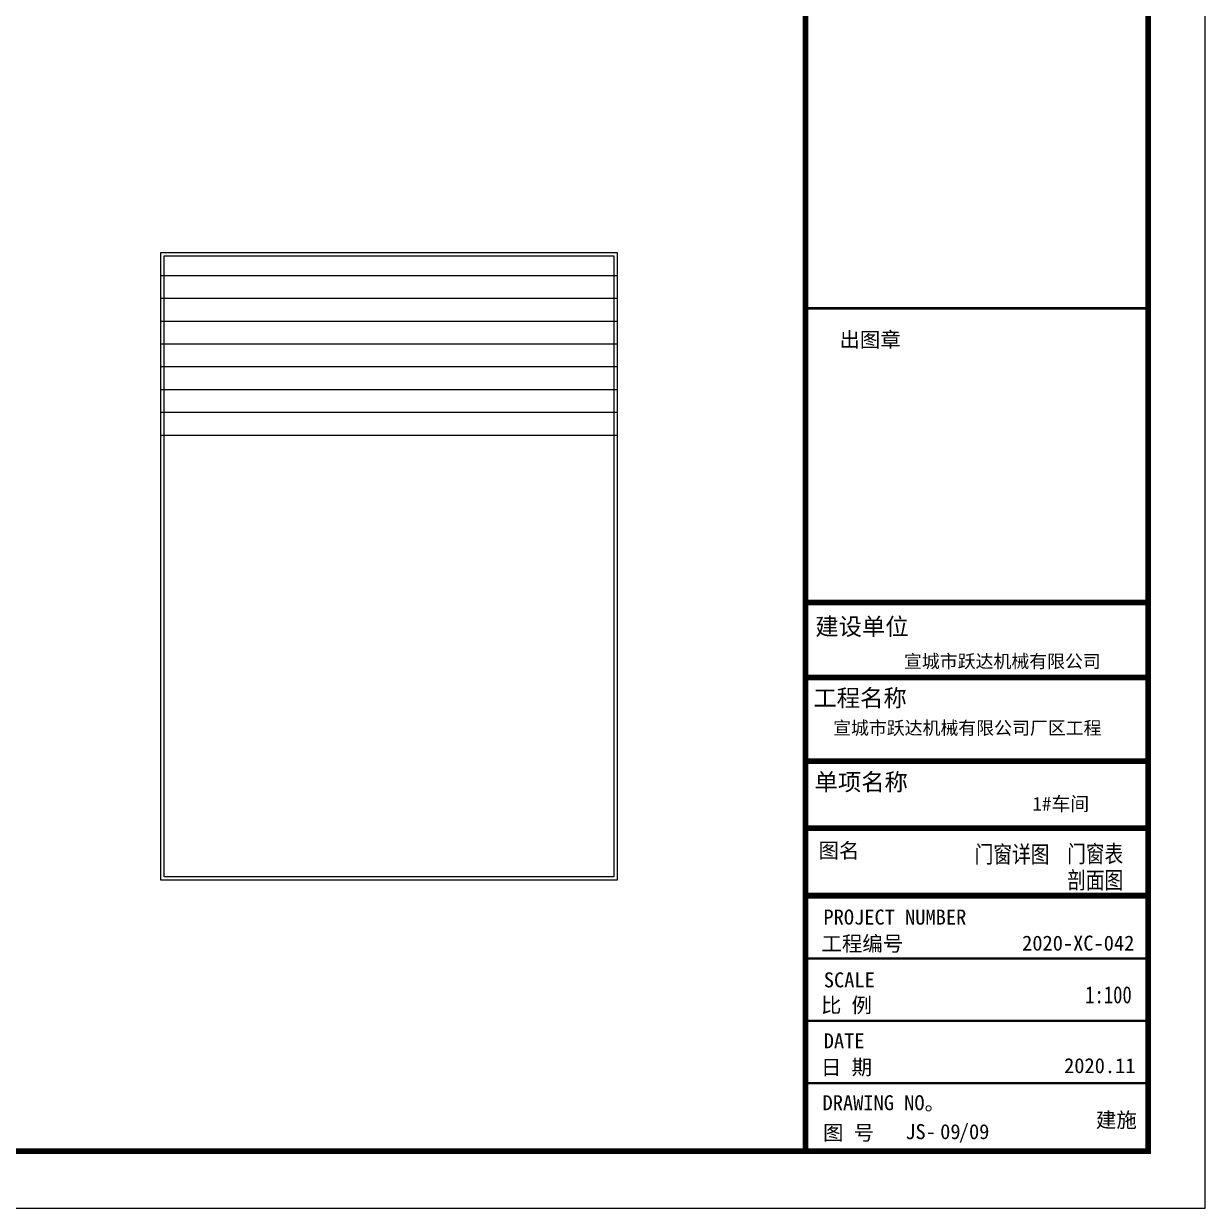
# Model space of a CAD drawing. Extents: x 185245 to 2288779, y -19957 to 815000.
# Drawn here: x 2016583 to 2037298, y 324963 to 345725 of the extents above; entities that cross this region are included whole.
import ezdxf

# ---------------------------------------------------------------- set-up
doc = ezdxf.new("R2010")
doc.units = 0
doc.header["$LTSCALE"] = 1000
doc.header["$MEASUREMENT"] = 0
for name, color, linetype in [('PUB_TAB', 7, 'Continuous'), ('PUB_TITLE', 4, 'Continuous'), ('TEXT', 7, 'Continuous'), ('图框', 4, 'Continuous')]:
    doc.layers.add(name, color=color, linetype=linetype)
doc.styles.add('-黑体', font='simhei.ttf', dxfattribs={"width": 0.8})
doc.styles.add('宋体', font='')
doc.styles.add('黑体', font='simhei.ttf')
doc.styles.get('宋体').set_extended_font_data('NSimSun')

# ---------------------------------------------------------------- blocks, each defined once
blk = doc.blocks.new('fdsfdsfa')
at = {"color": 4}
for points in [[(215767, 32238), (219767, 32238), (219767, 26738), (215767, 26738)], [(215797, 32208), (219737, 32208), (219737, 26768), (215797, 26768)]]:
    blk.add_lwpolyline(points, close=True, dxfattribs=at)
for points in [[(215767, 32238), (219767, 32238)], [(215767, 32038), (219767, 32038)], [(215767, 31838), (219767, 31838)], [(215767, 31638), (219767, 31638)], [(215767, 31438), (219767, 31438)], [(215767, 31238), (219767, 31238)], [(215767, 31038), (219767, 31038)], [(215767, 30838), (219767, 30838)], [(215767, 30638), (219767, 30638)]]:
    blk.add_lwpolyline(points, dxfattribs=at)

msp = doc.modelspace()

# ---------------------------------------------------------------- linework, layer by layer
at = {"layer": 'PUB_TITLE', "elevation": 0}
msp.add_lwpolyline([(1962998, 324962.7), (2037298, 324962.7), (2037298, 366962.7), (1962998, 366962.7)], close=True, dxfattribs=at)
at = {"layer": 'PUB_TITLE', "const_width": 100, "elevation": 0}
msp.add_lwpolyline([(1965498, 325962.7), (2036298, 325962.7), (2036298, 365962.7), (1965498, 365962.7)], close=True, dxfattribs=at)
at = {"layer": '图框', "color": 4, "elevation": 0}
for points, const_width in [([(2030288.8, 365962.7), (2030288.8, 325962.7)], 98.6), ([(2030288.8, 335581.9), (2036276.2, 335581.9)], 99.6), ([(2030288.8, 334264.8), (2036278, 334264.8)], 99.6), ([(2030288.8, 332797.6), (2036298, 332797.6)], 99.6), ([(2030288.8, 331626.9), (2036298, 331626.9)], 99.6), ([(2030288.8, 330442.3), (2036298, 330442.3)], 99.6), ([(2030288.8, 329343.5), (2036298, 329343.5)], 40.3), ([(2030288.8, 328246.5), (2036298, 328246.5)], 40.3), ([(2030288.8, 327157.9), (2036298, 327157.9)], 40.3)]:
    msp.add_lwpolyline(points, dxfattribs=dict(at, const_width=const_width))
at = {"layer": '图框', "color": 0, "const_width": 50, "elevation": 0}
msp.add_lwpolyline([(2030288.8, 340736.1), (2036298, 340736.1)], dxfattribs=at)

# ---------------------------------------------------------------- block references
at = {"xscale": 1.999999998, "yscale": 1.999999998, "zscale": 1.999999998}
msp.add_blockref('fdsfdsfa', (1587453.3, 277238, 0), dxfattribs=at)

# ---------------------------------------------------------------- texts
at = {"layer": 'PUB_TAB', "lineweight": -3, "style": '宋体', "width": 1.000001}
for s, height, p in [('宣城市跃达机械有限公司', 230, (2032015.2, 334435, 0)), ('宣城市跃达机械有限公司厂区工程', 230, (2030772.2, 333266.4, 0)), ('1#车间', 243.02, (2034269.1, 331931.2, 0))]:
    msp.add_text(s, height=height, dxfattribs=at).set_placement(p)
at = {"layer": 'TEXT', "color": 3, "style": '-黑体', "width": 0.8}
for s, p in [('门窗表', (2034876.5, 331024.6, 0)), ('门窗详图', (2033254.8, 331016.9, 0)), ('剖面图', (2034876.5, 330564.1, 0)), ('1:100', (2035192.1, 328555.9, 0))]:
    msp.add_text(s, height=300.15, dxfattribs=at).set_placement(p)
at = {"layer": '图框', "color": 4}
for s, height, style, p in [('出图章', 262.94, '黑体', (2030884, 340055.7, 0)), ('建设单位', 300, '黑体', (2030460.4, 335009.2, 0)), ('工程名称', 300, '黑体', (2030427.2, 333757.6, 0)), ('单项名称', 300, '黑体', (2030447.2, 332283.9, 0)), ('图名', 262.94, '黑体', (2030516.5, 331101.8, 0)), ('工程编号', 262.94, '黑体', (2030567.9, 329470.5, 0)), ('2020-XC-042', 262.944, '宋体', (2034086.3, 329479.6, 0)), ('SCALE', 262.94, '黑体', (2030609.8, 328835, 0)), ('比 例', 262.94, '黑体', (2030559.1, 328392, 0)), ('DATE', 262.94, '黑体', (2030608.4, 327766.4, 0)), ('日 期', 262.94, '黑体', (2030559.1, 327303.4, 0)), ('2020.11', 262.94, '宋体', (2034822.2, 327331.6, 0)), ('DRAWING NO。', 262.944, '黑体', (2030587.7, 326681.7, 0)), ('图 号', 262.94, '黑体', (2030596.4, 326156.6, 0))]:
    msp.add_text(s, height=height, dxfattribs=dict(at, style=style)).set_placement(p)
at = {"layer": '图框', "color": 0, "style": '黑体'}
msp.add_text('PROJECT NUMBER', height=262.944, dxfattribs=at).set_placement((2030603.4, 329935.3, 0))
at = {"layer": '图框', "color": 3, "style": '宋体'}
for s, p in [('建施', (2035380, 326379.1, 0)), ('JS-', (2032038.6, 326175, 0)), ('09', (2032649.8, 326175, 0)), ('/09', (2032976.3, 326175, 0))]:
    msp.add_text(s, height=262.94, dxfattribs=at).set_placement(p)

doc.saveas('drawing.dxf')
